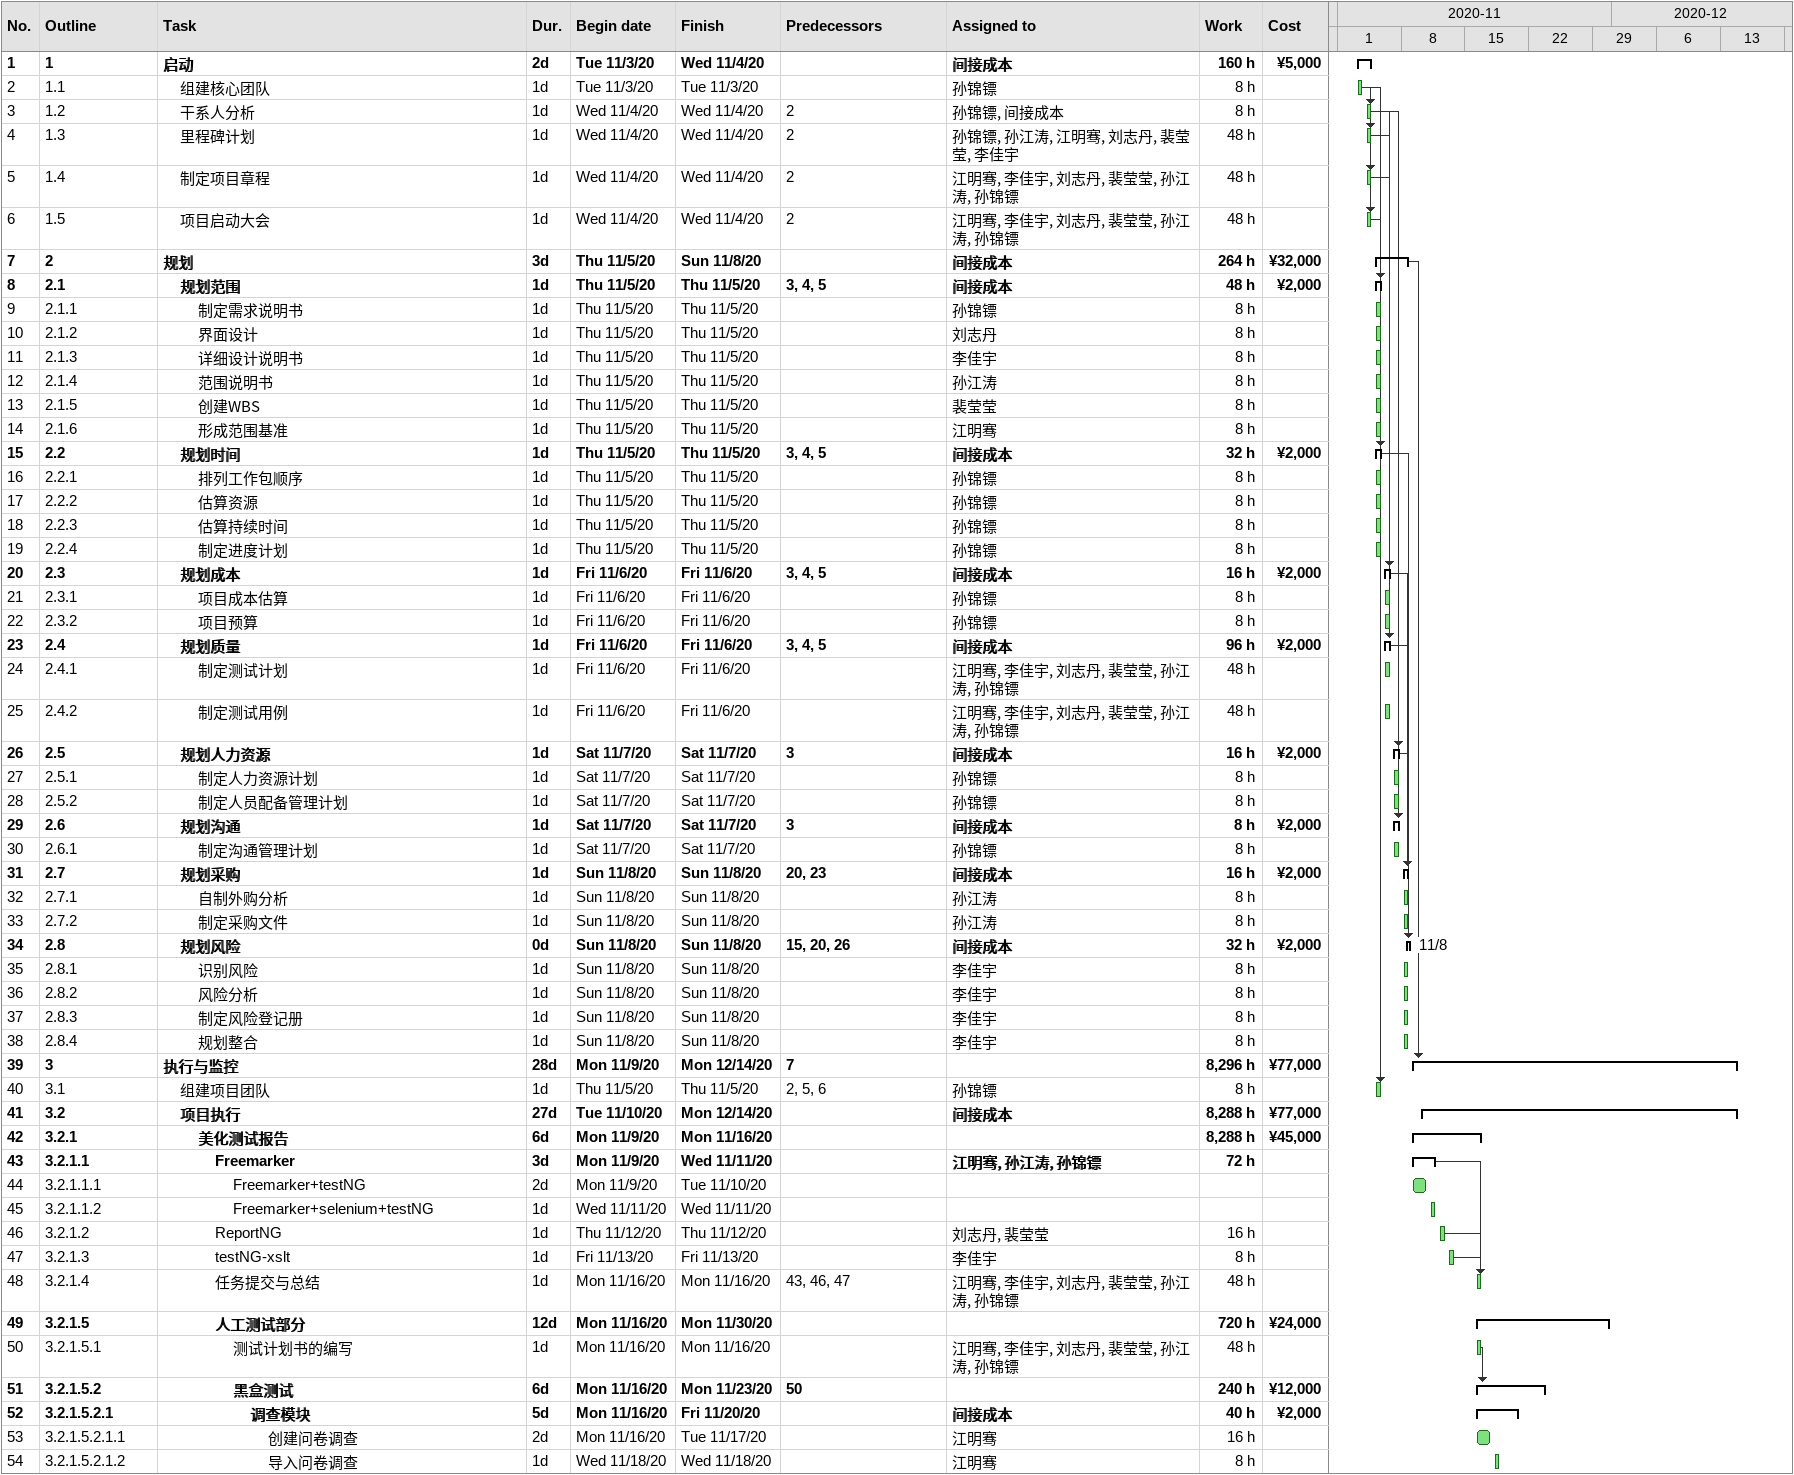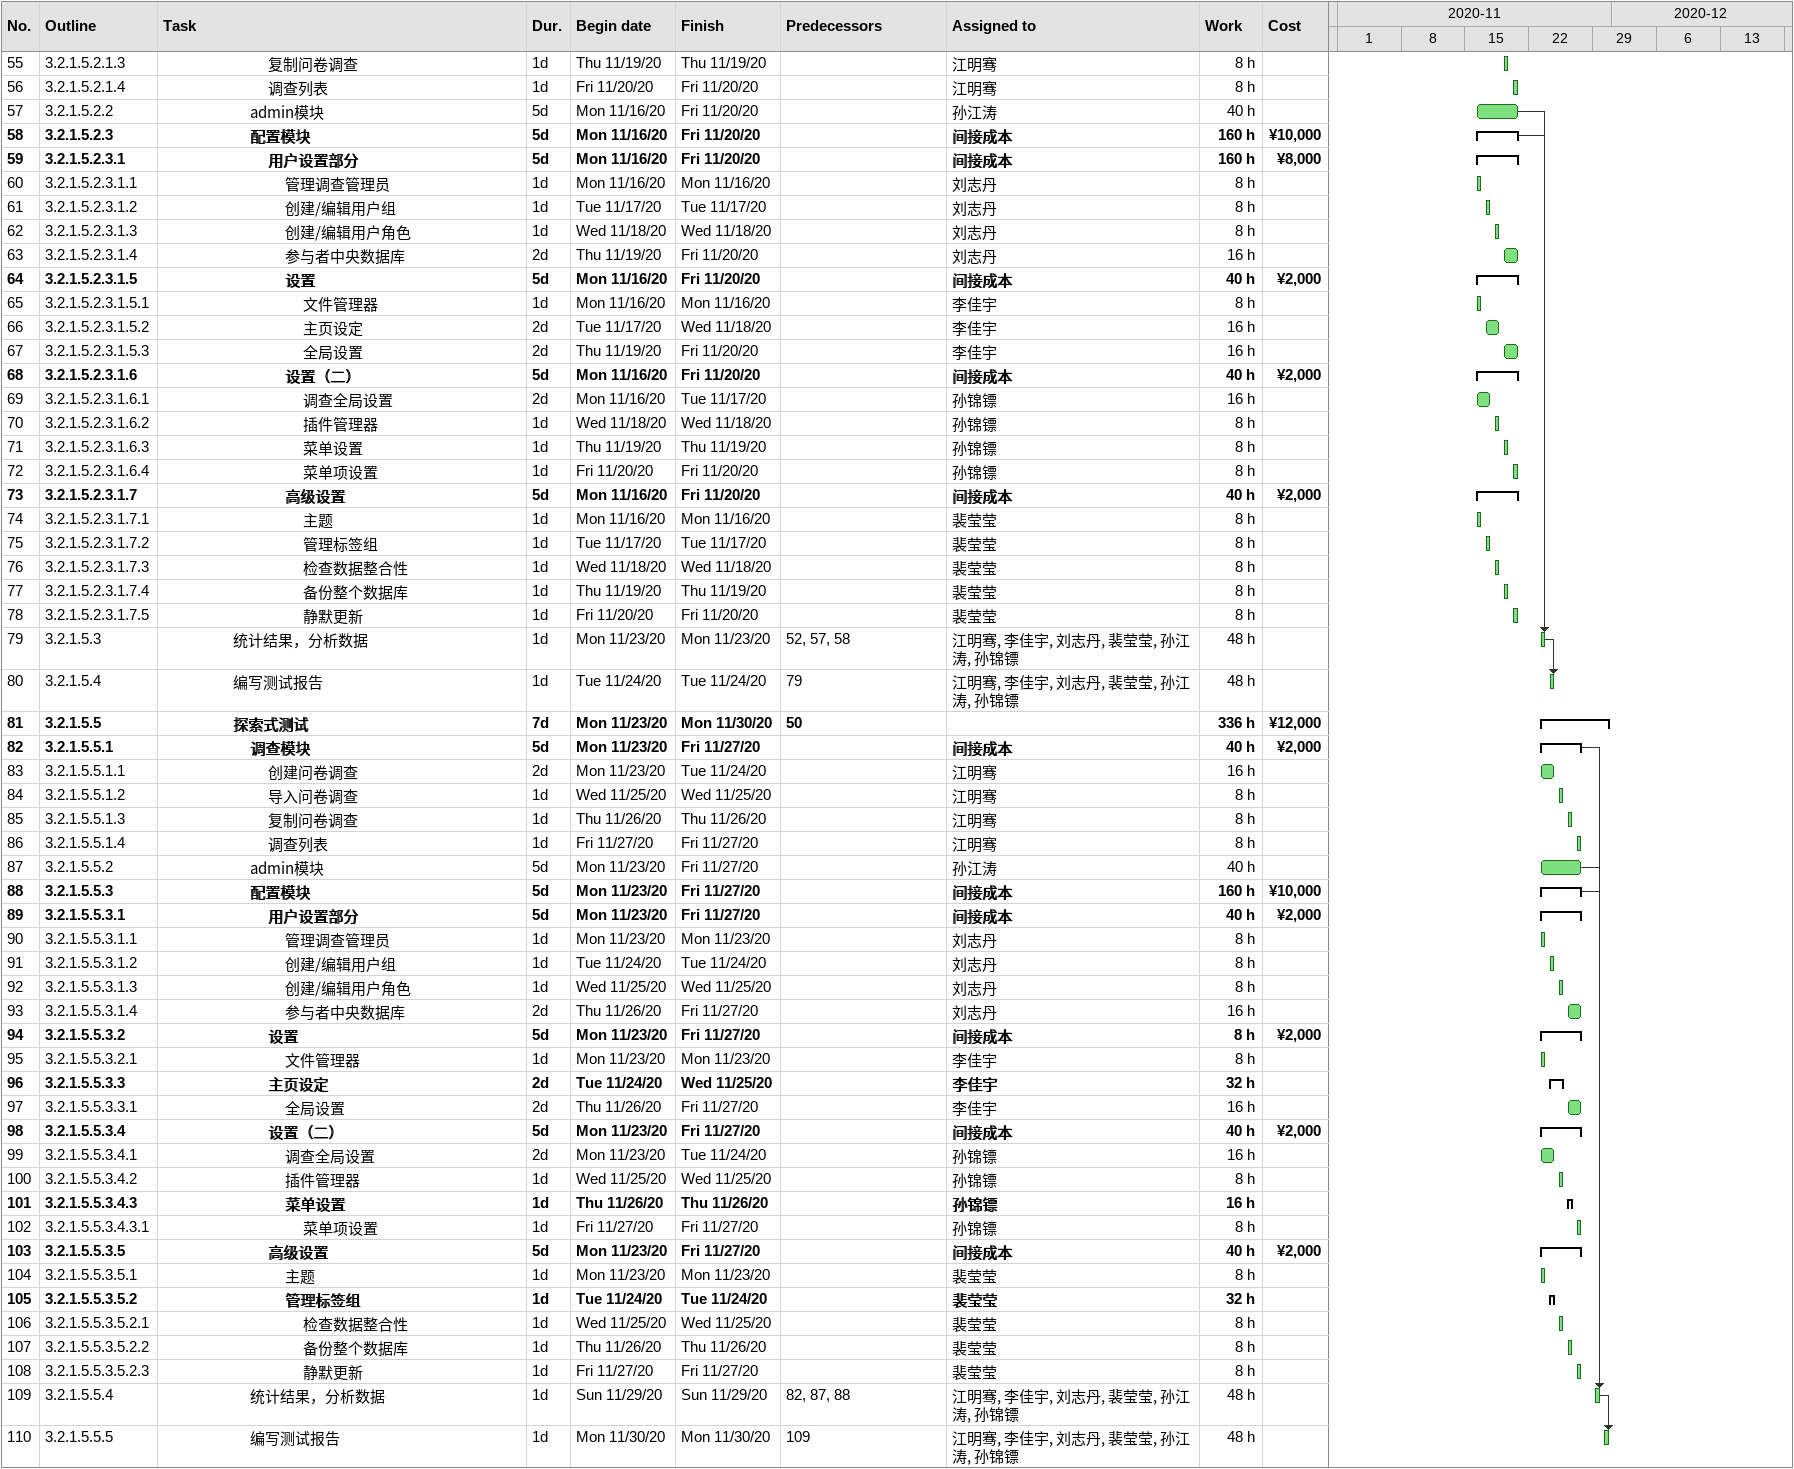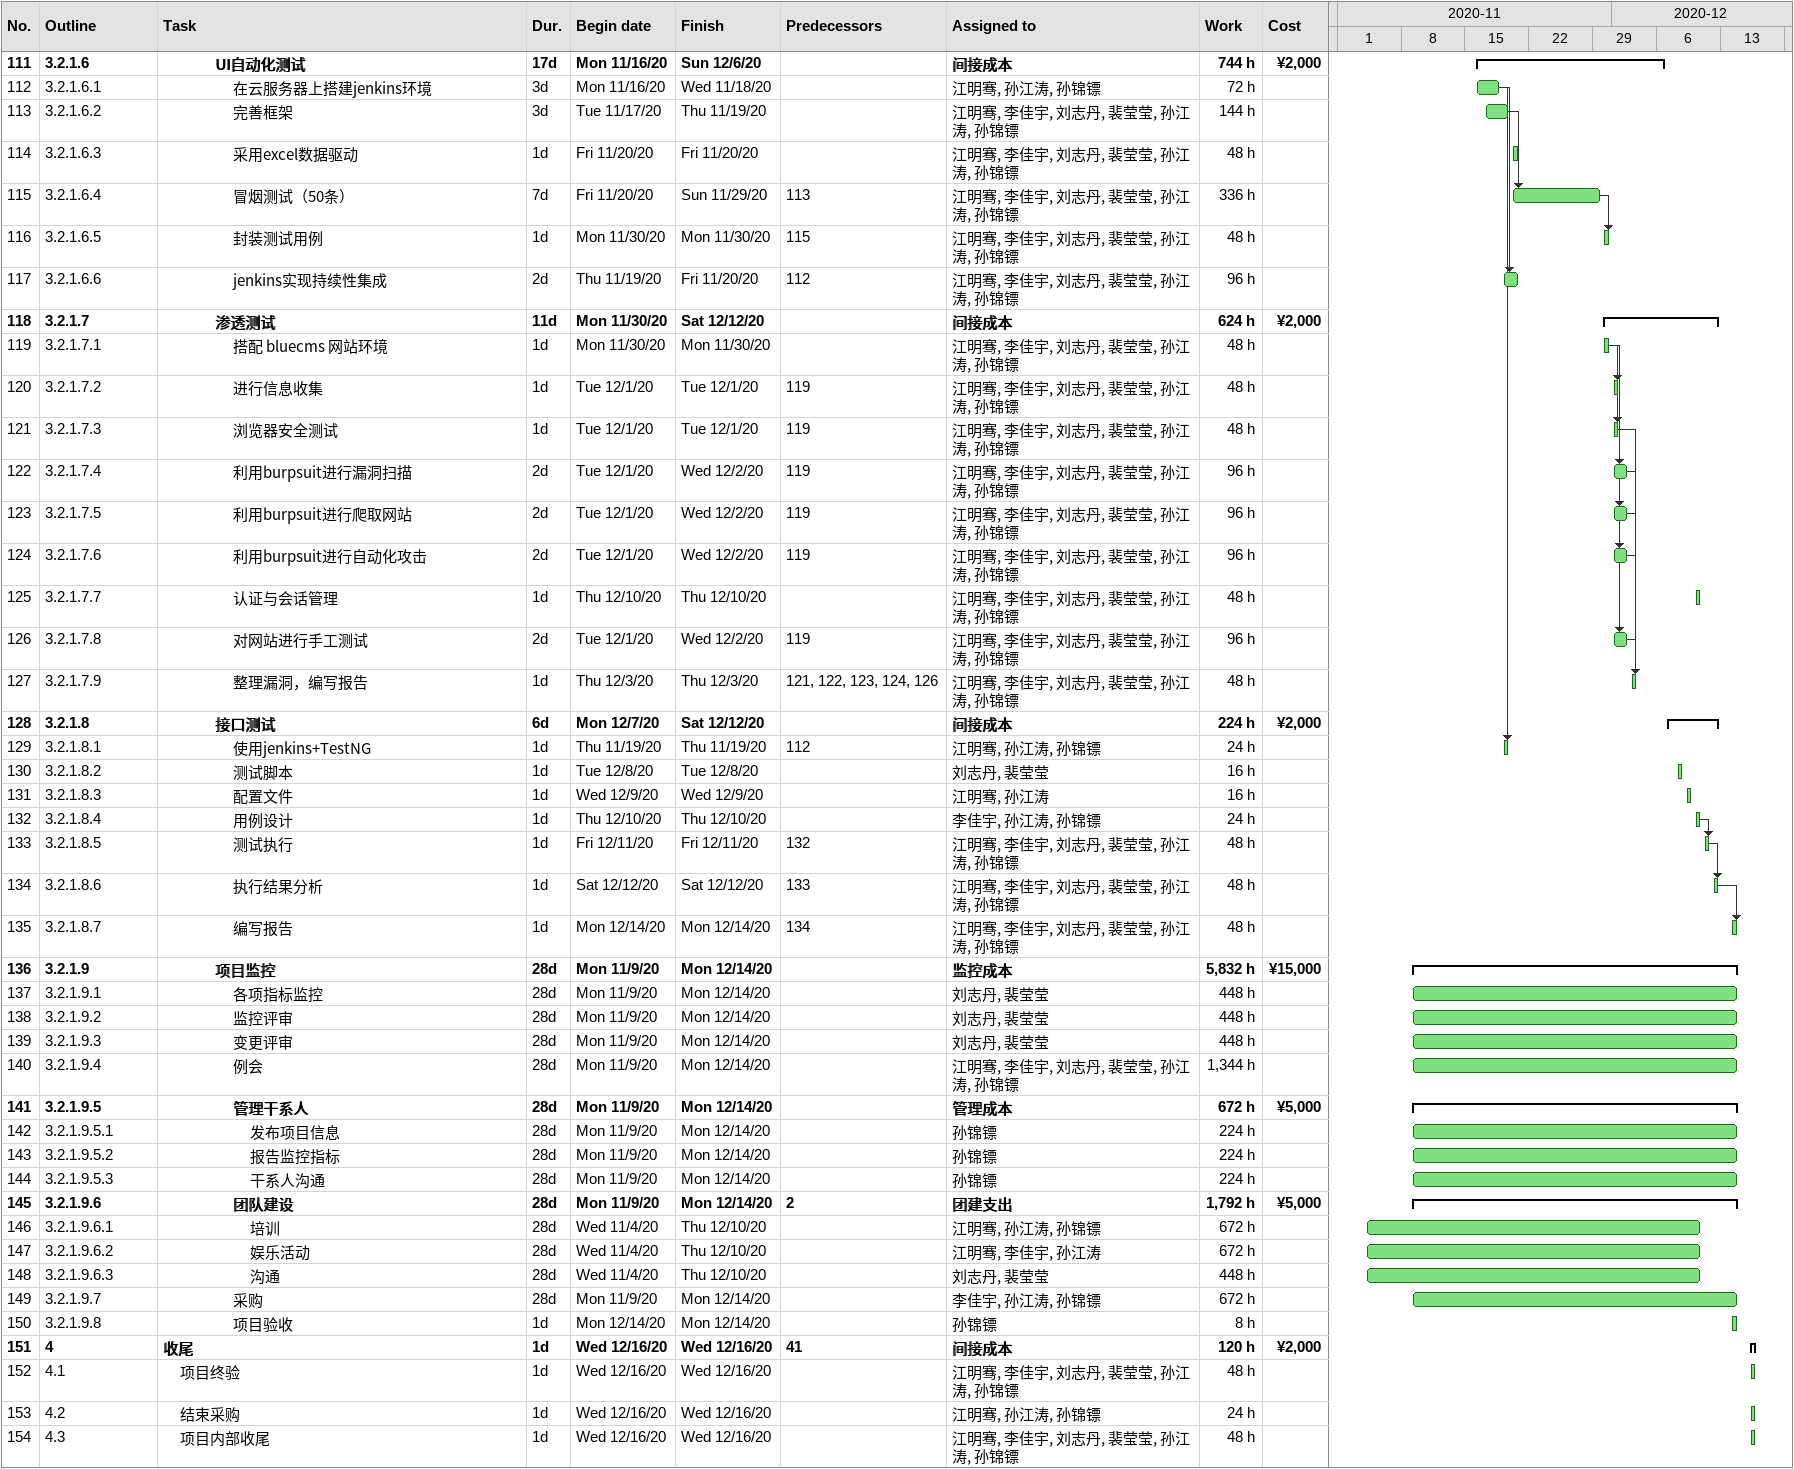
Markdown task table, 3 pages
| ID | WBS | Task | Duration | Start | Finish | Predecessors | Resources | Work (h) | Cost (¥) |
|---|---|---|---|---|---|---|---|---|---|
| 1 | 1 | **启动** | 2d | 2020-11-03 | 2020-11-04 |  | 间接成本 | 160 | 5000 |
| 2 | 1.1 | 组建核心团队 | 1d | 2020-11-03 | 2020-11-03 |  | 孙锦镖 | 8 |  |
| 3 | 1.2 | 干系人分析 | 1d | 2020-11-04 | 2020-11-04 | 2 | 孙锦镖, 间接成本 | 8 |  |
| 4 | 1.3 | 里程碑计划 | 1d | 2020-11-04 | 2020-11-04 | 2 | 孙锦镖, 孙江涛, 江明骞, 刘志丹, 裴莹莹, 李佳宇 | 48 |  |
| 5 | 1.4 | 制定项目章程 | 1d | 2020-11-04 | 2020-11-04 | 2 | 江明骞, 李佳宇, 刘志丹, 裴莹莹, 孙江涛, 孙锦镖 | 48 |  |
| 6 | 1.5 | 项目启动大会 | 1d | 2020-11-04 | 2020-11-04 | 2 | 江明骞, 李佳宇, 刘志丹, 裴莹莹, 孙江涛, 孙锦镖 | 48 |  |
| 7 | 2 | **规划** | 3d | 2020-11-05 | 2020-11-08 |  | 间接成本 | 264 | 32000 |
| 8 | 2.1 | **规划范围** | 1d | 2020-11-05 | 2020-11-05 | 3, 4, 5 | 间接成本 | 48 | 2000 |
| 9 | 2.1.1 | 制定需求说明书 | 1d | 2020-11-05 | 2020-11-05 |  | 孙锦镖 | 8 |  |
| 10 | 2.1.2 | 界面设计 | 1d | 2020-11-05 | 2020-11-05 |  | 刘志丹 | 8 |  |
| 11 | 2.1.3 | 详细设计说明书 | 1d | 2020-11-05 | 2020-11-05 |  | 李佳宇 | 8 |  |
| 12 | 2.1.4 | 范围说明书 | 1d | 2020-11-05 | 2020-11-05 |  | 孙江涛 | 8 |  |
| 13 | 2.1.5 | 创建WBS | 1d | 2020-11-05 | 2020-11-05 |  | 裴莹莹 | 8 |  |
| 14 | 2.1.6 | 形成范围基准 | 1d | 2020-11-05 | 2020-11-05 |  | 江明骞 | 8 |  |
| 15 | 2.2 | **规划时间** | 1d | 2020-11-05 | 2020-11-05 | 3, 4, 5 | 间接成本 | 32 | 2000 |
| 16 | 2.2.1 | 排列工作包顺序 | 1d | 2020-11-05 | 2020-11-05 |  | 孙锦镖 | 8 |  |
| 17 | 2.2.2 | 估算资源 | 1d | 2020-11-05 | 2020-11-05 |  | 孙锦镖 | 8 |  |
| 18 | 2.2.3 | 估算持续时间 | 1d | 2020-11-05 | 2020-11-05 |  | 孙锦镖 | 8 |  |
| 19 | 2.2.4 | 制定进度计划 | 1d | 2020-11-05 | 2020-11-05 |  | 孙锦镖 | 8 |  |
| 20 | 2.3 | **规划成本** | 1d | 2020-11-06 | 2020-11-06 | 3, 4, 5 | 间接成本 | 16 | 2000 |
| 21 | 2.3.1 | 项目成本估算 | 1d | 2020-11-06 | 2020-11-06 |  | 孙锦镖 | 8 |  |
| 22 | 2.3.2 | 项目预算 | 1d | 2020-11-06 | 2020-11-06 |  | 孙锦镖 | 8 |  |
| 23 | 2.4 | **规划质量** | 1d | 2020-11-06 | 2020-11-06 | 3, 4, 5 | 间接成本 | 96 | 2000 |
| 24 | 2.4.1 | 制定测试计划 | 1d | 2020-11-06 | 2020-11-06 |  | 江明骞, 李佳宇, 刘志丹, 裴莹莹, 孙江涛, 孙锦镖 | 48 |  |
| 25 | 2.4.2 | 制定测试用例 | 1d | 2020-11-06 | 2020-11-06 |  | 江明骞, 李佳宇, 刘志丹, 裴莹莹, 孙江涛, 孙锦镖 | 48 |  |
| 26 | 2.5 | **规划人力资源** | 1d | 2020-11-07 | 2020-11-07 | 3 | 间接成本 | 16 | 2000 |
| 27 | 2.5.1 | 制定人力资源计划 | 1d | 2020-11-07 | 2020-11-07 |  | 孙锦镖 | 8 |  |
| 28 | 2.5.2 | 制定人员配备管理计划 | 1d | 2020-11-07 | 2020-11-07 |  | 孙锦镖 | 8 |  |
| 29 | 2.6 | **规划沟通** | 1d | 2020-11-07 | 2020-11-07 | 3 | 间接成本 | 8 | 2000 |
| 30 | 2.6.1 | 制定沟通管理计划 | 1d | 2020-11-07 | 2020-11-07 |  | 孙锦镖 | 8 |  |
| 31 | 2.7 | **规划采购** | 1d | 2020-11-08 | 2020-11-08 | 20, 23 | 间接成本 | 16 | 2000 |
| 32 | 2.7.1 | 自制外购分析 | 1d | 2020-11-08 | 2020-11-08 |  | 孙江涛 | 8 |  |
| 33 | 2.7.2 | 制定采购文件 | 1d | 2020-11-08 | 2020-11-08 |  | 孙江涛 | 8 |  |
| 34 | 2.8 | **规划风险** | 0d | 2020-11-08 | 2020-11-08 | 15, 20, 26 | 间接成本 | 32 | 2000 |
| 35 | 2.8.1 | 识别风险 | 1d | 2020-11-08 | 2020-11-08 |  | 李佳宇 | 8 |  |
| 36 | 2.8.2 | 风险分析 | 1d | 2020-11-08 | 2020-11-08 |  | 李佳宇 | 8 |  |
| 37 | 2.8.3 | 制定风险登记册 | 1d | 2020-11-08 | 2020-11-08 |  | 李佳宇 | 8 |  |
| 38 | 2.8.4 | 规划整合 | 1d | 2020-11-08 | 2020-11-08 |  | 李佳宇 | 8 |  |
| 39 | 3 | **执行与监控** | 28d | 2020-11-09 | 2020-12-14 | 7 |  | 8296 | 77000 |
| 40 | 3.1 | 组建项目团队 | 1d | 2020-11-05 | 2020-11-05 | 2, 5, 6 | 孙锦镖 | 8 |  |
| 41 | 3.2 | **项目执行** | 27d | 2020-11-10 | 2020-12-14 |  | 间接成本 | 8288 | 77000 |
| 42 | 3.2.1 | **美化测试报告** | 6d | 2020-11-09 | 2020-11-16 |  |  | 8288 | 45000 |
| 43 | 3.2.1.1 | **Freemarker** | 3d | 2020-11-09 | 2020-11-11 |  | 江明骞, 孙江涛, 孙锦镖 | 72 |  |
| 44 | 3.2.1.1.1 | Freemarker+testNG | 2d | 2020-11-09 | 2020-11-10 |  |  |  |  |
| 45 | 3.2.1.1.2 | Freemarker+selenium+testNG | 1d | 2020-11-11 | 2020-11-11 |  |  |  |  |
| 46 | 3.2.1.2 | ReportNG | 1d | 2020-11-12 | 2020-11-12 |  | 刘志丹, 裴莹莹 | 16 |  |
| 47 | 3.2.1.3 | testNG-xslt | 1d | 2020-11-13 | 2020-11-13 |  | 李佳宇 | 8 |  |
| 48 | 3.2.1.4 | 任务提交与总结 | 1d | 2020-11-16 | 2020-11-16 | 43, 46, 47 | 江明骞, 李佳宇, 刘志丹, 裴莹莹, 孙江涛, 孙锦镖 | 48 |  |
| 49 | 3.2.1.5 | **人工测试部分** | 12d | 2020-11-16 | 2020-11-30 |  |  | 720 | 24000 |
| 50 | 3.2.1.5.1 | 测试计划书的编写 | 1d | 2020-11-16 | 2020-11-16 |  | 江明骞, 李佳宇, 刘志丹, 裴莹莹, 孙江涛, 孙锦镖 | 48 |  |
| 51 | 3.2.1.5.2 | **黑盒测试** | 6d | 2020-11-16 | 2020-11-23 | 50 |  | 240 | 12000 |
| 52 | 3.2.1.5.2.1 | **调查模块** | 5d | 2020-11-16 | 2020-11-20 |  | 间接成本 | 40 | 2000 |
| 53 | 3.2.1.5.2.1.1 | 创建问卷调查 | 2d | 2020-11-16 | 2020-11-17 |  | 江明骞 | 16 |  |
| 54 | 3.2.1.5.2.1.2 | 导入问卷调查 | 1d | 2020-11-18 | 2020-11-18 |  | 江明骞 | 8 |  |
| 55 | 3.2.1.5.2.1.3 | 复制问卷调查 | 1d | 2020-11-19 | 2020-11-19 |  | 江明骞 | 8 |  |
| 56 | 3.2.1.5.2.1.4 | 调查列表 | 1d | 2020-11-20 | 2020-11-20 |  | 江明骞 | 8 |  |
| 57 | 3.2.1.5.2.2 | admin模块 | 5d | 2020-11-16 | 2020-11-20 |  | 孙江涛 | 40 |  |
| 58 | 3.2.1.5.2.3 | **配置模块** | 5d | 2020-11-16 | 2020-11-20 |  | 间接成本 | 160 | 10000 |
| 59 | 3.2.1.5.2.3.1 | **用户设置部分** | 5d | 2020-11-16 | 2020-11-20 |  | 间接成本 | 160 | 8000 |
| 60 | 3.2.1.5.2.3.1.1 | 管理调查管理员 | 1d | 2020-11-16 | 2020-11-16 |  | 刘志丹 | 8 |  |
| 61 | 3.2.1.5.2.3.1.2 | 创建/编辑用户组 | 1d | 2020-11-17 | 2020-11-17 |  | 刘志丹 | 8 |  |
| 62 | 3.2.1.5.2.3.1.3 | 创建/编辑用户角色 | 1d | 2020-11-18 | 2020-11-18 |  | 刘志丹 | 8 |  |
| 63 | 3.2.1.5.2.3.1.4 | 参与者中央数据库 | 2d | 2020-11-19 | 2020-11-20 |  | 刘志丹 | 16 |  |
| 64 | 3.2.1.5.2.3.1.5 | **设置** | 5d | 2020-11-16 | 2020-11-20 |  | 间接成本 | 40 | 2000 |
| 65 | 3.2.1.5.2.3.1.5.1 | 文件管理器 | 1d | 2020-11-16 | 2020-11-16 |  | 李佳宇 | 8 |  |
| 66 | 3.2.1.5.2.3.1.5.2 | 主页设定 | 2d | 2020-11-17 | 2020-11-18 |  | 李佳宇 | 16 |  |
| 67 | 3.2.1.5.2.3.1.5.3 | 全局设置 | 2d | 2020-11-19 | 2020-11-20 |  | 李佳宇 | 16 |  |
| 68 | 3.2.1.5.2.3.1.6 | **设置（二）** | 5d | 2020-11-16 | 2020-11-20 |  | 间接成本 | 40 | 2000 |
| 69 | 3.2.1.5.2.3.1.6.1 | 调查全局设置 | 2d | 2020-11-16 | 2020-11-17 |  | 孙锦镖 | 16 |  |
| 70 | 3.2.1.5.2.3.1.6.2 | 插件管理器 | 1d | 2020-11-18 | 2020-11-18 |  | 孙锦镖 | 8 |  |
| 71 | 3.2.1.5.2.3.1.6.3 | 菜单设置 | 1d | 2020-11-19 | 2020-11-19 |  | 孙锦镖 | 8 |  |
| 72 | 3.2.1.5.2.3.1.6.4 | 菜单项设置 | 1d | 2020-11-20 | 2020-11-20 |  | 孙锦镖 | 8 |  |
| 73 | 3.2.1.5.2.3.1.7 | **高级设置** | 5d | 2020-11-16 | 2020-11-20 |  | 间接成本 | 40 | 2000 |
| 74 | 3.2.1.5.2.3.1.7.1 | 主题 | 1d | 2020-11-16 | 2020-11-16 |  | 裴莹莹 | 8 |  |
| 75 | 3.2.1.5.2.3.1.7.2 | 管理标签组 | 1d | 2020-11-17 | 2020-11-17 |  | 裴莹莹 | 8 |  |
| 76 | 3.2.1.5.2.3.1.7.3 | 检查数据整合性 | 1d | 2020-11-18 | 2020-11-18 |  | 裴莹莹 | 8 |  |
| 77 | 3.2.1.5.2.3.1.7.4 | 备份整个数据库 | 1d | 2020-11-19 | 2020-11-19 |  | 裴莹莹 | 8 |  |
| 78 | 3.2.1.5.2.3.1.7.5 | 静默更新 | 1d | 2020-11-20 | 2020-11-20 |  | 裴莹莹 | 8 |  |
| 79 | 3.2.1.5.3 | 统计结果，分析数据 | 1d | 2020-11-23 | 2020-11-23 | 52, 57, 58 | 江明骞, 李佳宇, 刘志丹, 裴莹莹, 孙江涛, 孙锦镖 | 48 |  |
| 80 | 3.2.1.5.4 | 编写测试报告 | 1d | 2020-11-24 | 2020-11-24 | 79 | 江明骞, 李佳宇, 刘志丹, 裴莹莹, 孙江涛, 孙锦镖 | 48 |  |
| 81 | 3.2.1.5.5 | **探索式测试** | 7d | 2020-11-23 | 2020-11-30 | 50 |  | 336 | 12000 |
| 82 | 3.2.1.5.5.1 | **调查模块** | 5d | 2020-11-23 | 2020-11-27 |  | 间接成本 | 40 | 2000 |
| 83 | 3.2.1.5.5.1.1 | 创建问卷调查 | 2d | 2020-11-23 | 2020-11-24 |  | 江明骞 | 16 |  |
| 84 | 3.2.1.5.5.1.2 | 导入问卷调查 | 1d | 2020-11-25 | 2020-11-25 |  | 江明骞 | 8 |  |
| 85 | 3.2.1.5.5.1.3 | 复制问卷调查 | 1d | 2020-11-26 | 2020-11-26 |  | 江明骞 | 8 |  |
| 86 | 3.2.1.5.5.1.4 | 调查列表 | 1d | 2020-11-27 | 2020-11-27 |  | 江明骞 | 8 |  |
| 87 | 3.2.1.5.5.2 | admin模块 | 5d | 2020-11-23 | 2020-11-27 |  | 孙江涛 | 40 |  |
| 88 | 3.2.1.5.5.3 | **配置模块** | 5d | 2020-11-23 | 2020-11-27 |  | 间接成本 | 160 | 10000 |
| 89 | 3.2.1.5.5.3.1 | **用户设置部分** | 5d | 2020-11-23 | 2020-11-27 |  | 间接成本 | 40 | 2000 |
| 90 | 3.2.1.5.5.3.1.1 | 管理调查管理员 | 1d | 2020-11-23 | 2020-11-23 |  | 刘志丹 | 8 |  |
| 91 | 3.2.1.5.5.3.1.2 | 创建/编辑用户组 | 1d | 2020-11-24 | 2020-11-24 |  | 刘志丹 | 8 |  |
| 92 | 3.2.1.5.5.3.1.3 | 创建/编辑用户角色 | 1d | 2020-11-25 | 2020-11-25 |  | 刘志丹 | 8 |  |
| 93 | 3.2.1.5.5.3.1.4 | 参与者中央数据库 | 2d | 2020-11-26 | 2020-11-27 |  | 刘志丹 | 16 |  |
| 94 | 3.2.1.5.5.3.2 | **设置** | 5d | 2020-11-23 | 2020-11-27 |  | 间接成本 | 8 | 2000 |
| 95 | 3.2.1.5.5.3.2.1 | 文件管理器 | 1d | 2020-11-23 | 2020-11-23 |  | 李佳宇 | 8 |  |
| 96 | 3.2.1.5.5.3.3 | **主页设定** | 2d | 2020-11-24 | 2020-11-25 |  | 李佳宇 | 32 |  |
| 97 | 3.2.1.5.5.3.3.1 | 全局设置 | 2d | 2020-11-26 | 2020-11-27 |  | 李佳宇 | 16 |  |
| 98 | 3.2.1.5.5.3.4 | **设置（二）** | 5d | 2020-11-23 | 2020-11-27 |  | 间接成本 | 40 | 2000 |
| 99 | 3.2.1.5.5.3.4.1 | 调查全局设置 | 2d | 2020-11-23 | 2020-11-24 |  | 孙锦镖 | 16 |  |
| 100 | 3.2.1.5.5.3.4.2 | 插件管理器 | 1d | 2020-11-25 | 2020-11-25 |  | 孙锦镖 | 8 |  |
| 101 | 3.2.1.5.5.3.4.3 | **菜单设置** | 1d | 2020-11-26 | 2020-11-26 |  | 孙锦镖 | 16 |  |
| 102 | 3.2.1.5.5.3.4.3.1 | 菜单项设置 | 1d | 2020-11-27 | 2020-11-27 |  | 孙锦镖 | 8 |  |
| 103 | 3.2.1.5.5.3.5 | **高级设置** | 5d | 2020-11-23 | 2020-11-27 |  | 间接成本 | 40 | 2000 |
| 104 | 3.2.1.5.5.3.5.1 | 主题 | 1d | 2020-11-23 | 2020-11-23 |  | 裴莹莹 | 8 |  |
| 105 | 3.2.1.5.5.3.5.2 | **管理标签组** | 1d | 2020-11-24 | 2020-11-24 |  | 裴莹莹 | 32 |  |
| 106 | 3.2.1.5.5.3.5.2.1 | 检查数据整合性 | 1d | 2020-11-25 | 2020-11-25 |  | 裴莹莹 | 8 |  |
| 107 | 3.2.1.5.5.3.5.2.2 | 备份整个数据库 | 1d | 2020-11-26 | 2020-11-26 |  | 裴莹莹 | 8 |  |
| 108 | 3.2.1.5.5.3.5.2.3 | 静默更新 | 1d | 2020-11-27 | 2020-11-27 |  | 裴莹莹 | 8 |  |
| 109 | 3.2.1.5.5.4 | 统计结果，分析数据 | 1d | 2020-11-29 | 2020-11-29 | 82, 87, 88 | 江明骞, 李佳宇, 刘志丹, 裴莹莹, 孙江涛, 孙锦镖 | 48 |  |
| 110 | 3.2.1.5.5.5 | 编写测试报告 | 1d | 2020-11-30 | 2020-11-30 | 109 | 江明骞, 李佳宇, 刘志丹, 裴莹莹, 孙江涛, 孙锦镖 | 48 |  |
| 111 | 3.2.1.6 | **UI自动化测试** | 17d | 2020-11-16 | 2020-12-06 |  | 间接成本 | 744 | 2000 |
| 112 | 3.2.1.6.1 | 在云服务器上搭建jenkins环境 | 3d | 2020-11-16 | 2020-11-18 |  | 江明骞, 孙江涛, 孙锦镖 | 72 |  |
| 113 | 3.2.1.6.2 | 完善框架 | 3d | 2020-11-17 | 2020-11-19 |  | 江明骞, 李佳宇, 刘志丹, 裴莹莹, 孙江涛, 孙锦镖 | 144 |  |
| 114 | 3.2.1.6.3 | 采用excel数据驱动 | 1d | 2020-11-20 | 2020-11-20 |  | 江明骞, 李佳宇, 刘志丹, 裴莹莹, 孙江涛, 孙锦镖 | 48 |  |
| 115 | 3.2.1.6.4 | 冒烟测试（50条） | 7d | 2020-11-20 | 2020-11-29 | 113 | 江明骞, 李佳宇, 刘志丹, 裴莹莹, 孙江涛, 孙锦镖 | 336 |  |
| 116 | 3.2.1.6.5 | 封装测试用例 | 1d | 2020-11-30 | 2020-11-30 | 115 | 江明骞, 李佳宇, 刘志丹, 裴莹莹, 孙江涛, 孙锦镖 | 48 |  |
| 117 | 3.2.1.6.6 | jenkins实现持续性集成 | 2d | 2020-11-19 | 2020-11-20 | 112 | 江明骞, 李佳宇, 刘志丹, 裴莹莹, 孙江涛, 孙锦镖 | 96 |  |
| 118 | 3.2.1.7 | **渗透测试** | 11d | 2020-11-30 | 2020-12-12 |  | 间接成本 | 624 | 2000 |
| 119 | 3.2.1.7.1 | 搭配 bluecms 网站环境 | 1d | 2020-11-30 | 2020-11-30 |  | 江明骞, 李佳宇, 刘志丹, 裴莹莹, 孙江涛, 孙锦镖 | 48 |  |
| 120 | 3.2.1.7.2 | 进行信息收集 | 1d | 2020-12-01 | 2020-12-01 | 119 | 江明骞, 李佳宇, 刘志丹, 裴莹莹, 孙江涛, 孙锦镖 | 48 |  |
| 121 | 3.2.1.7.3 | 浏览器安全测试 | 1d | 2020-12-01 | 2020-12-01 | 119 | 江明骞, 李佳宇, 刘志丹, 裴莹莹, 孙江涛, 孙锦镖 | 48 |  |
| 122 | 3.2.1.7.4 | 利用burpsuit进行漏洞扫描 | 2d | 2020-12-01 | 2020-12-02 | 119 | 江明骞, 李佳宇, 刘志丹, 裴莹莹, 孙江涛, 孙锦镖 | 96 |  |
| 123 | 3.2.1.7.5 | 利用burpsuit进行爬取网站 | 2d | 2020-12-01 | 2020-12-02 | 119 | 江明骞, 李佳宇, 刘志丹, 裴莹莹, 孙江涛, 孙锦镖 | 96 |  |
| 124 | 3.2.1.7.6 | 利用burpsuit进行自动化攻击 | 2d | 2020-12-01 | 2020-12-02 | 119 | 江明骞, 李佳宇, 刘志丹, 裴莹莹, 孙江涛, 孙锦镖 | 96 |  |
| 125 | 3.2.1.7.7 | 认证与会话管理 | 1d | 2020-12-10 | 2020-12-10 |  | 江明骞, 李佳宇, 刘志丹, 裴莹莹, 孙江涛, 孙锦镖 | 48 |  |
| 126 | 3.2.1.7.8 | 对网站进行手工测试 | 2d | 2020-12-01 | 2020-12-02 | 119 | 江明骞, 李佳宇, 刘志丹, 裴莹莹, 孙江涛, 孙锦镖 | 96 |  |
| 127 | 3.2.1.7.9 | 整理漏洞，编写报告 | 1d | 2020-12-03 | 2020-12-03 | 121, 122, 123, 124, 126 | 江明骞, 李佳宇, 刘志丹, 裴莹莹, 孙江涛, 孙锦镖 | 48 |  |
| 128 | 3.2.1.8 | **接口测试** | 6d | 2020-12-07 | 2020-12-12 |  | 间接成本 | 224 | 2000 |
| 129 | 3.2.1.8.1 | 使用jenkins+TestNG | 1d | 2020-11-19 | 2020-11-19 | 112 | 江明骞, 孙江涛, 孙锦镖 | 24 |  |
| 130 | 3.2.1.8.2 | 测试脚本 | 1d | 2020-12-08 | 2020-12-08 |  | 刘志丹, 裴莹莹 | 16 |  |
| 131 | 3.2.1.8.3 | 配置文件 | 1d | 2020-12-09 | 2020-12-09 |  | 江明骞, 孙江涛 | 16 |  |
| 132 | 3.2.1.8.4 | 用例设计 | 1d | 2020-12-10 | 2020-12-10 |  | 李佳宇, 孙江涛, 孙锦镖 | 24 |  |
| 133 | 3.2.1.8.5 | 测试执行 | 1d | 2020-12-11 | 2020-12-11 | 132 | 江明骞, 李佳宇, 刘志丹, 裴莹莹, 孙江涛, 孙锦镖 | 48 |  |
| 134 | 3.2.1.8.6 | 执行结果分析 | 1d | 2020-12-12 | 2020-12-12 | 133 | 江明骞, 李佳宇, 刘志丹, 裴莹莹, 孙江涛, 孙锦镖 | 48 |  |
| 135 | 3.2.1.8.7 | 编写报告 | 1d | 2020-12-14 | 2020-12-14 | 134 | 江明骞, 李佳宇, 刘志丹, 裴莹莹, 孙江涛, 孙锦镖 | 48 |  |
| 136 | 3.2.1.9 | **项目监控** | 28d | 2020-11-09 | 2020-12-14 |  | 监控成本 | 5832 | 15000 |
| 137 | 3.2.1.9.1 | 各项指标监控 | 28d | 2020-11-09 | 2020-12-14 |  | 刘志丹, 裴莹莹 | 448 |  |
| 138 | 3.2.1.9.2 | 监控评审 | 28d | 2020-11-09 | 2020-12-14 |  | 刘志丹, 裴莹莹 | 448 |  |
| 139 | 3.2.1.9.3 | 变更评审 | 28d | 2020-11-09 | 2020-12-14 |  | 刘志丹, 裴莹莹 | 448 |  |
| 140 | 3.2.1.9.4 | 例会 | 28d | 2020-11-09 | 2020-12-14 |  | 江明骞, 李佳宇, 刘志丹, 裴莹莹, 孙江涛, 孙锦镖 | 1344 |  |
| 141 | 3.2.1.9.5 | **管理干系人** | 28d | 2020-11-09 | 2020-12-14 |  | 管理成本 | 672 | 5000 |
| 142 | 3.2.1.9.5.1 | 发布项目信息 | 28d | 2020-11-09 | 2020-12-14 |  | 孙锦镖 | 224 |  |
| 143 | 3.2.1.9.5.2 | 报告监控指标 | 28d | 2020-11-09 | 2020-12-14 |  | 孙锦镖 | 224 |  |
| 144 | 3.2.1.9.5.3 | 干系人沟通 | 28d | 2020-11-09 | 2020-12-14 |  | 孙锦镖 | 224 |  |
| 145 | 3.2.1.9.6 | **团队建设** | 28d | 2020-11-09 | 2020-12-14 | 2 | 团建支出 | 1792 | 5000 |
| 146 | 3.2.1.9.6.1 | 培训 | 28d | 2020-11-04 | 2020-12-10 |  | 江明骞, 孙江涛, 孙锦镖 | 672 |  |
| 147 | 3.2.1.9.6.2 | 娱乐活动 | 28d | 2020-11-04 | 2020-12-10 |  | 江明骞, 李佳宇, 孙江涛 | 672 |  |
| 148 | 3.2.1.9.6.3 | 沟通 | 28d | 2020-11-04 | 2020-12-10 |  | 刘志丹, 裴莹莹 | 448 |  |
| 149 | 3.2.1.9.7 | 采购 | 28d | 2020-11-09 | 2020-12-14 |  | 李佳宇, 孙江涛, 孙锦镖 | 672 |  |
| 150 | 3.2.1.9.8 | 项目验收 | 1d | 2020-12-14 | 2020-12-14 |  | 孙锦镖 | 8 |  |
| 151 | 4 | **收尾** | 1d | 2020-12-16 | 2020-12-16 | 41 | 间接成本 | 120 | 2000 |
| 152 | 4.1 | 项目终验 | 1d | 2020-12-16 | 2020-12-16 |  | 江明骞, 李佳宇, 刘志丹, 裴莹莹, 孙江涛, 孙锦镖 | 48 |  |
| 153 | 4.2 | 结束采购 | 1d | 2020-12-16 | 2020-12-16 |  | 江明骞, 孙江涛, 孙锦镖 | 24 |  |
| 154 | 4.3 | 项目内部收尾 | 1d | 2020-12-16 | 2020-12-16 |  | 江明骞, 李佳宇, 刘志丹, 裴莹莹, 孙江涛, 孙锦镖 | 48 |  |
